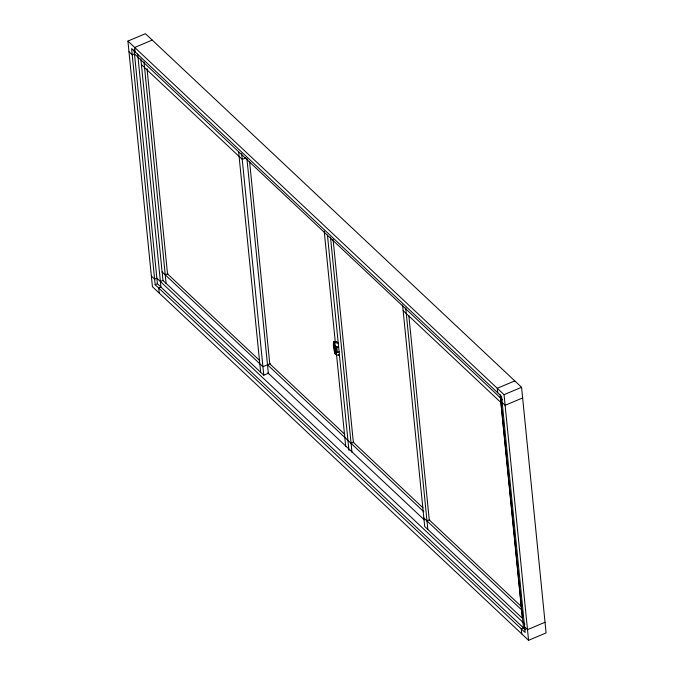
<?xml version="1.0" encoding="UTF-8"?>
<svg xmlns="http://www.w3.org/2000/svg" width="674" height="674" viewBox="0 0 674 674"><rect width="100%" height="100%" fill="white"/><g stroke="black" fill="none" stroke-linecap="round" stroke-linejoin="round"><path stroke-width="1.01" d="M127.908 41.08L145.432 33.7L521.575 387.289L546.092 632.92L528.568 640.3L152.425 286.711L127.908 41.08L504.051 394.669L528.568 640.3M152.223 40.086L134.699 47.466L135.137 51.906M245.884 157.851L242.236 159.384L141.414 64.603M165.24 274.857L167.978 273.711M160.395 281.505L163.066 280.384M155.172 284.689L525.147 632.482L501.574 396.379L131.607 48.587L155.172 284.689L157.413 283.746L525.45 629.718M270.223 363.623L262.936 366.698L162.105 271.908M336.149 354.777L334.919 342.502L338.247 343.234L336.68 341.76L334.919 342.502L333.874 341.516A15.418 5.704 67.2 0 0 335.104 353.799L336.149 354.777L339.469 355.518L338.424 354.532M140.849 58.924L162.956 280.426L263.778 375.207L268.336 373.286M336.857 347.658L338.609 346.916L335.29 346.183L336.857 347.658L337.345 352.569L339.098 351.828M351.078 443.349L353.808 442.203M514.784 380.903L497.26 388.291L497.698 392.731M504.051 394.669L521.575 387.289M522.636 397.938L505.112 405.318L502.197 402.572M426.971 520.901L429.709 519.747M545.03 622.271L527.506 629.659L524.591 626.913M336.68 341.76L333.874 341.516L335.104 353.799M502.501 399.808L134.471 53.844L132.222 54.788L128.97 51.73M403.145 310.638L500.841 402.479M335.778 351.095L337.345 352.569M344.793 434.342L269.769 363.817L249.599 161.743M423.019 507.876L353.353 442.388L333.082 239.27M267.485 364.777L423.803 511.718M259.785 360.641L167.514 273.897L147.033 68.681M521.524 606.676L429.254 519.94L408.874 315.769M423.836 517.952L521.533 609.785M267.923 372.899L424.291 519.89M524.894 624.149L156.857 278.185L154.616 279.129L151.364 276.062M500.251 394.888L523.513 627.89L521.263 628.834L521.777 633.914M500.268 396.801L522.384 618.302L424.687 526.47L402.58 304.968M405.714 307.908L427.822 529.41M330.487 237.088L351.971 452.33M327.463 235.184L348.938 450.375M324.219 231.19L335.298 342.181M336.444 353.698L345.703 446.432M246.903 158.508L268.387 373.75M241.671 153.706L263.778 375.207M238.63 151.709L260.644 372.259M143.983 61.873L166.09 283.375M137.698 54.063L160.951 287.073L158.71 288.017L159.216 293.097M134.059 49.708L157.413 283.746M334.574 347.978A1.533 0.564 67.2 0 0 335.863 350.143A1.533 0.564 67.2 0 0 335.644 348.02A1.533 0.564 67.2 0 0 334.574 347.978"/></g></svg>
